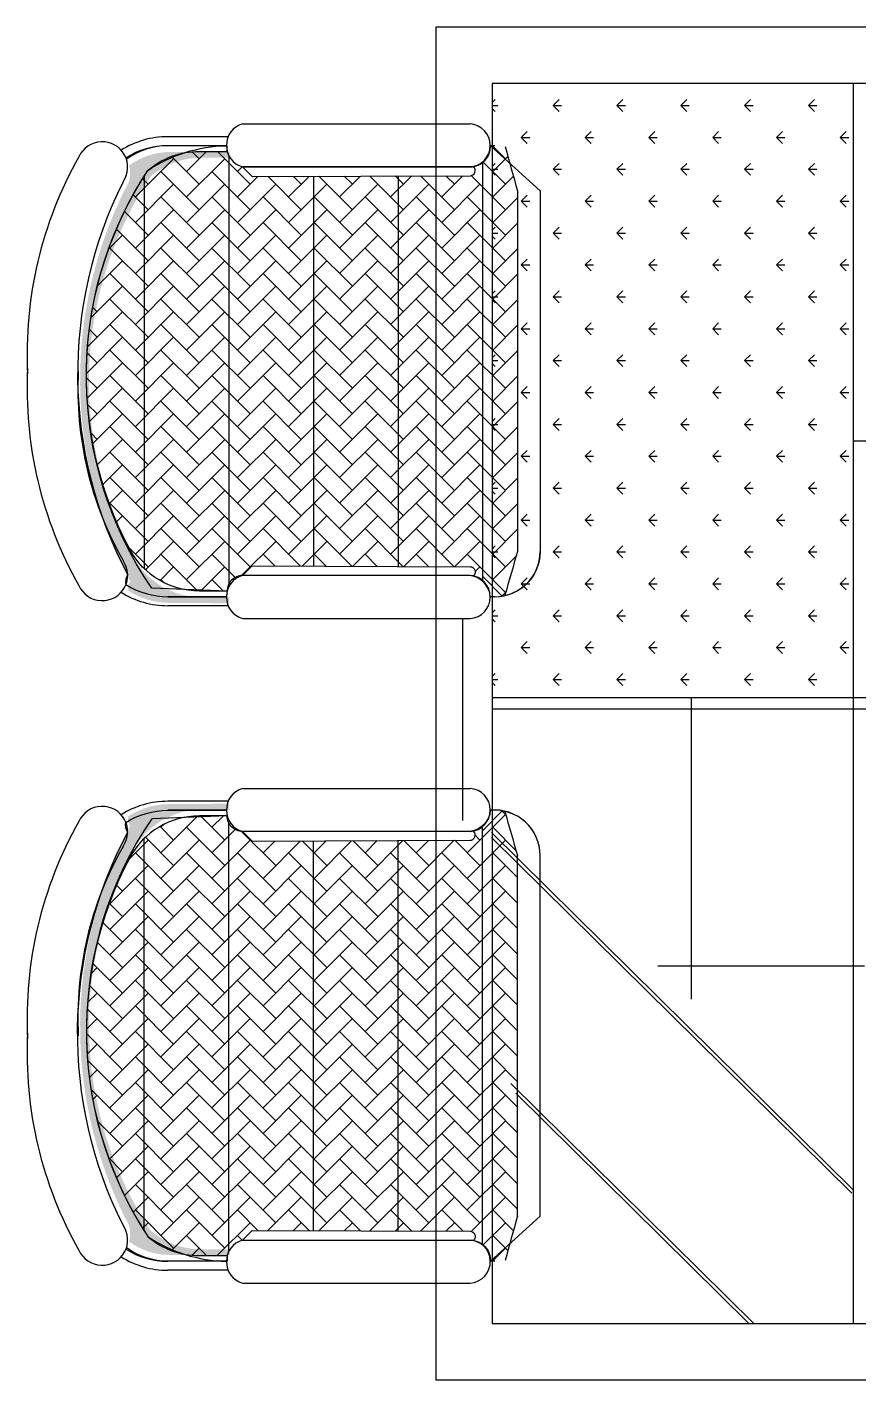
# Model space of a CAD drawing. Header units: inches. Extents: x 13 to 55.5, y 11.7 to 36.5.
# Drawn here: x 51.917 to 52.655, y 24.852 to 26.052 of the extents above; entities that cross this region are included whole.
import ezdxf

# ---------------------------------------------------------------- set-up
doc = ezdxf.new("R2010")
doc.units = ezdxf.units.IN
doc.header["$MEASUREMENT"] = 0
doc.layers.add('02', color=2, linetype='Continuous')
doc.layers.add('8', color=8, linetype='Continuous')

msp = doc.modelspace()

# ---------------------------------------------------------------- hatches: boundary and pattern name
at = {"layer": '8'}
h = msp.add_hatch(dxfattribs=at)
h.set_pattern_fill('AR-HBONE', color=256, scale=0.004, angle=359.9999999999999, style=0)
h.set_pattern_definition([(134.9999999999999, (105.5611443734363, 25.41471895144952), (1.76204181990111e-17, 0.02262741699796952), [0.048, -0.016]), (44.99999999999989, (105.5498306649372, 25.42603265994859), (1.76204181990111e-17, 0.02262741699796952), [0.048, -0.016])])
h.paths.add_polyline_path([(52.31014136940784, 25.90794505365358, 0.2468422709474526), (52.34117843053382, 25.94567490590436, -0.0007984914309598598), (52.34130286000281, 25.94564593064007, 0.002473879123447363), (52.35216877300836, 25.90660311223639), (52.35216877300836, 25.58678799828505, 0.002346015980585561), (52.34083638334259, 25.54765317044968, 0.4719914080799239), (52.31121152505357, 25.58546051981267), (52.10834552062288, 25.58546051981267, 0.23417052266878), (52.08162290410682, 25.5722191183466), (52.03892291459333, 25.5738498197332, -0.2909257063507577), (52.03889213019129, 25.91027561790708, -0.101594013467479), (52.08033414900846, 25.92550323915367, 0.2033254252404385), (52.10600213525895, 25.90794505365358)])
h.paths.add_polyline_path([(52.03892291459333, 25.5738498197332), (52.08162290410682, 25.5722191183466, -0.23417052266878), (52.10834552062288, 25.58546051981267), (52.31121152505357, 25.58546051981267, -0.4719914080796609), (52.34083638334259, 25.54765317044968, -0.05466006221869264), (52.33216877310615, 25.54670278672876), (52.32802084792483, 25.54670278672876, 0.349465672316923), (52.31295448582232, 25.56507278581723, 0.7026147528373601), (52.31004019913807, 25.57326561425163), (52.11703349213194, 25.5740539883862), (52.10836613975543, 25.56546648602108, 0.0002707687429301205), (52.10834552062288, 25.56546051982315, 0.4179360945045427), (52.09476131241381, 25.55170278673342), (52.05574079201169, 25.55319297016996, -0.2198190708416146), (52.00862910476125, 25.58823048148935, -0.1331174979334463), (51.97028842562422, 25.75665707013269, -0.1347473840811353), (52.0244215180267, 25.92473845735532, -0.06938331227992234), (52.05666131869502, 25.94039920329107, -0.04836040347699975), (52.07010759523682, 25.94170278673284), (52.09476131241381, 25.94170278673284, 0.2604304457768875), (52.10834552062288, 25.92794505365766), (52.11703349213194, 25.91933712213524), (52.31004019913807, 25.92012549626981, 0.6869772238725623), (52.31310249230437, 25.9281914466572, 0.3797560916365795), (52.32803801976688, 25.94670278673749), (52.33216877310615, 25.94670278673749, -0.05685886338214961), (52.34117843053382, 25.94567490590436, -0.2468422709473726), (52.31014136940784, 25.90794505365358), (52.10600213525895, 25.90794505365358, -0.2033254252404394), (52.08033414900846, 25.92550323915367, 0.1015940134674754), (52.03889213019129, 25.91027561790708, 0.2909257063507623)])
h = msp.add_hatch(color=256, dxfattribs=at)
edge = h.paths.add_edge_path()
edge.add_line((52.09699159167785, 25.93614522629816), (52.09699159167785, 25.94114522630281))
edge.add_line((52.09699159167785, 25.94114522630281), (52.04439905233293, 25.94114522630281))
edge.add_arc((52.04439905233293, 25.87904486191275), 0.06210036439365649, 90, 126.274538898934)
edge.add_arc((51.9861823963568, 25.922075167169), 0.02259745576856841, 325.09974294638357, 378.13726944946364, ccw=False)
edge.add_arc((52.34465302276503, 25.73874954975492), 0.3802530198046514, 153.3772907566349, 207.9578567901458)
edge.add_arc((52.01717197015959, 25.55446324897804), 0.010326542762251, 144.372674050034, 194.597088975065)
edge.add_arc((52.04439905233293, 25.61114522630107), 0.07000000000013158, 237.8783501258629, 270)
edge.add_line((52.04439905233293, 25.54114522630863), (52.09627617610231, 25.5408683782751))
edge.add_arc((52.116094687661, 25.54086837826054), 0.01981851154849574, 164.5582508652177, 180, ccw=False)
edge.add_line((52.09699159167785, 25.54614522629874), (52.07233787450086, 25.54614522629874))
edge.add_arc((52.07233787450086, 25.61614522630572), 0.07000000000001455, 208.5663275605931, 270, ccw=False)
edge.add_arc((52.30239580146581, 25.73761559468568), 0.3301525628735084, 146.636853463925, 207.9892755814801, ccw=False)
edge.add_arc((52.07233787450086, 25.86614522630572), 0.0700000000000595, 90, 130.7423232367078, ccw=False)
edge.add_line((52.07233787450086, 25.93614522629816), (52.09699159167785, 25.93614522629816))
h = msp.add_hatch(color=256, dxfattribs=at)
edge = h.paths.add_edge_path()
edge.add_line((52.09699159167785, 24.96776162482439), (52.09699159167785, 24.96276162481974))
edge.add_line((52.09699159167785, 24.96276162483429), (52.04439905233293, 24.96276162483429))
edge.add_ellipse((52.04439905233293, 25.02486198922435), major_axis=(0.04391158877690961, 0.04391158877690962), ratio=0.9999999999996504, start_angle=188.7254611010337, end_angle=225.0000000000216, ccw=False)
edge.add_ellipse((51.9861823963568, 24.98183168395355), major_axis=(0.01597881421150872, 0.01597881421150872), ratio=0.9999999999997197, start_angle=296.8627305504416, end_angle=349.9002570538005)
edge.add_ellipse((52.34465302276503, 25.16515730138218), major_axis=(0.2688794888705367, 0.2688794888705368), ratio=0.999999999999976, start_angle=107.04214320985511, end_angle=161.6227092433573, ccw=False)
edge.add_ellipse((52.01717197015959, 25.34944360214451), major_axis=(-0.007301968413414115, 0.007301968413414115), ratio=0.9999999999988148, start_angle=30.402911024956325, end_angle=80.62732594962262, ccw=False)
edge.add_ellipse((52.04439905233293, 25.29276162482148), major_axis=(0.04949747468317228, 0.04949747468317228), ratio=0.9999999999996415, start_angle=405.0000000000082, end_angle=437.1216498741095, ccw=False)
edge.add_line((52.04439905233293, 25.36276162482847), (52.09627617610231, 25.36303847286201))
edge.add_ellipse((52.116094687661, 25.36303847286201), major_axis=(0.01401380390892547, 0.01401380390892547), ratio=0.9999999999976941, start_angle=134.9999999999122, end_angle=150.4417491347279)
edge.add_line((52.09699159167785, 25.35776162482381), (52.07233787450086, 25.35776162482381))
edge.add_ellipse((52.07233787450086, 25.28776162483138), major_axis=(0.04949747468306953, 0.04949747468306953), ratio=0.9999999999999349, start_angle=44.99999999998337, end_angle=106.4336724393993)
edge.add_ellipse((52.30239580146581, 25.16629125645142), major_axis=(0.2334531160339799, 0.2334531160339799), ratio=0.9999999999999758, start_angle=107.0107244185203, end_angle=168.3631465360818)
edge.add_ellipse((52.07233787450086, 25.03776162483138), major_axis=(-0.04949747468311956, 0.04949747468311959), ratio=0.9999999999996813, start_angle=94.25767676329716, end_angle=134.9999999998963)
edge.add_line((52.07233787450086, 24.96776162482439), (52.09699159167785, 24.96776162482439))
h = msp.add_hatch(dxfattribs=at)
h.set_pattern_fill('AR-HBONE', color=256, scale=0.004, angle=359.9999999999999, style=0)
h.set_pattern_definition([(225.0000000000001, (105.5611443734363, 25.48918789968758), (1.484945033638091e-17, -0.02262741699796952), [0.048, -0.016]), (315.0000000000001, (105.5498306649372, 25.47787419118851), (1.484945033638091e-17, -0.02262741699796952), [0.048, -0.016])])
edge = h.paths.add_edge_path()
edge.add_ellipse((52.28977571922432, 24.94757808336164), major_axis=(0.03711969488061697, 0.03711969488061697), ratio=0.9999999999994346, start_angle=326.70948226078195, end_angle=382.1728239830352, ccw=False)
edge.add_ellipse((52.33216877310615, 24.99720406439321), major_axis=(0.0282842717838007, 0.0282842717838007), ratio=0.9999999882833818, start_angle=238.0170762114237, end_angle=238.2000769274782)
edge.add_ellipse((56.29221753839947, 23.87972477777095), major_axis=(-2.89594259330774, 2.89594259330774), ratio=0.9999999999854282, start_angle=29.164225690093076, end_angle=29.731195864661288, ccw=False)
edge.add_line((52.35216877300836, 24.99730373890072), (52.35216877300836, 25.31711885285205))
edge.add_ellipse((56.51682929013468, 26.54430030484383), major_axis=(-3.070046542086632, 3.070046542086632), ratio=0.9999999999564282, start_angle=60.880756191090484, end_angle=61.41842246210979, ccw=False)
edge.add_ellipse((52.310459696628, 25.34954575456669), major_axis=(0.02199703812546244, 0.02199703812546244), ratio=0.9999999999995653, start_angle=226.3848555582113, end_angle=327.4524871936104, ccw=False)
edge.add_line((52.31121152505357, 25.31844633130988), (52.10834552062288, 25.31844633130988))
edge.add_ellipse((52.10834552062288, 25.35203163388525), major_axis=(-0.02374839519205975, 0.02374839519205974), ratio=0.9999999999993866, start_angle=82.28198171772868, end_angle=134.9999999999825, ccw=False)
edge.add_line((52.08162290410682, 25.3316877327905), (52.03892291459333, 25.3300570314039))
edge.add_ellipse((52.30353820236478, 25.16181991745708), major_axis=(-0.2217261565872406, 0.2217261565872406), ratio=0.9999999999999535, start_angle=12.55261437525267, end_angle=77.43690000322648)
edge.add_ellipse((52.09669812914062, 25.08694433777584), major_axis=(0.07761723070756596, 0.07761723070756593), ratio=0.9999999999995667, start_angle=193.2224371125477, end_angle=216.4264562235075)
edge.add_ellipse((52.11386440839696, 24.95692721636607), major_axis=(0.02815593953293743, 0.02815593953293744), ratio=0.999999999999625, start_angle=56.38804000308488, end_angle=102.36011764702772, ccw=False)
edge.add_line((52.10600213525895, 24.99596179748352), (52.31014136940784, 24.99596179748352))
edge = h.paths.add_edge_path()
edge.add_line((52.03892291459333, 25.33005703138935), (52.08162290410682, 25.33168773277595))
edge.add_ellipse((52.10834552062288, 25.35203163388525), major_axis=(-0.02374839519205974, 0.02374839519205975), ratio=0.999999999999387, start_angle=82.28198171773633, end_angle=134.9999999999867)
edge.add_line((52.10834552062288, 25.31844633130988), (52.31121152505357, 25.31844633130988))
edge.add_ellipse((52.310459696628, 25.34954575456669), major_axis=(0.02199703812546684, 0.02199703812546684), ratio=0.9999999999996757, start_angle=226.3848555581892, end_angle=327.4524871935982)
edge.add_ellipse((52.33216877310615, 25.31720406440019), major_axis=(0.02828427124717546, 0.02828427124717545), ratio=0.999999999993681, start_angle=32.48529008645244, end_angle=45.00000000018822)
edge.add_line((52.33216877310615, 25.35720406439379), (52.32802084792483, 25.35720406439379))
edge.add_ellipse((52.3089510974808, 25.35748091244188), major_axis=(0.01348577075255723, 0.01348577075255723), ratio=0.9999999999996462, start_angle=237.1171861903523, end_angle=314.16825812215177, ccw=False)
edge.add_ellipse((52.31002132192798, 25.33526268921725), major_axis=(-0.003267887545127491, 0.00326788754512749), ratio=0.999999999995192, start_angle=135.2340346604705, end_angle=275.6038076476462, ccw=False)
edge.add_line((52.31004019913807, 25.33064123688547), (52.11703349213194, 25.3298528627509))
edge.add_line((52.11703349213194, 25.3298528627509), (52.10836613975543, 25.33844036511602))
edge.add_ellipse((52.11386440839696, 25.35748091244188), major_axis=(-0.01401382303727953, 0.01401382303727952), ratio=0.9999990503516359, start_angle=118.8309854324012, end_angle=118.89304102413669, ccw=False)
edge.add_ellipse((52.10834552062288, 25.35203163388525), major_axis=(0.009606259568336682, 0.009606259568336682), ratio=0.9999999999999252, start_angle=134.2727577398833, end_angle=224.9999999999809, ccw=False)
edge.add_line((52.09476131241381, 25.35220406440368), (52.05574079201169, 25.35071388096714))
edge.add_ellipse((52.07010759523682, 25.2822040643967), major_axis=(0.04949747468302592, 0.04949747468302588), ratio=0.9999999999997595, start_angle=56.84355144189297, end_angle=106.4336724394331)
edge.add_ellipse((52.30016552220177, 25.16073369601674), major_axis=(-0.2334531160339711, 0.2334531160339711), ratio=0.9999999999999954, start_angle=17.01072441849221, end_angle=47.34069472134075)
edge.add_ellipse((52.30353820236478, 25.16181991745708), major_axis=(0.2358682922109249, 0.2358682922109249), ratio=0.9999999999998835, start_angle=137.5034555644627, end_angle=168.2003856930029)
edge.add_ellipse((52.09669812914062, 25.08694433777584), major_axis=(0.09175936633127992, 0.0917593663312799), ratio=0.9999999999986574, start_angle=191.1534382299153, end_angle=207.0294787155689)
edge.add_ellipse((52.07010759523682, 25.0322040643967), major_axis=(0.0494974746830768, 0.0494974746830768), ratio=0.9999999999993568, start_angle=213.9252401822384, end_angle=224.9999999999218)
edge.add_line((52.07010759523682, 24.96220406438971), (52.09476131241381, 24.96220406438971))
edge.add_ellipse((52.11386440839696, 24.95692721635152), major_axis=(0.01401380390919152, 0.01401380390919152), ratio=0.9999999999991236, start_angle=61.16899139425112, end_angle=119.55825086552119, ccw=False)
edge.add_line((52.10834552062288, 24.97596179747945), (52.11703349213194, 24.98456972900187))
edge.add_line((52.11703349213194, 24.98456972900187), (52.31004019913807, 24.98378135486729))
edge.add_ellipse((52.31002132192798, 24.97915990253552), major_axis=(-0.003267887545159001, 0.003267887545159001), ratio=0.9999999999943656, start_angle=176.8132506312124, end_angle=314.7659653392006, ccw=False)
edge.add_ellipse((52.31014136940784, 24.95804538291287), major_axis=(0.01266881823524654, 0.01266881823524654), ratio=0.9999999999986797, start_angle=312.30851656168545, end_angle=395.486830379982, ccw=False)
edge.add_line((52.32803801976688, 24.95720406439961), (52.33216877310615, 24.95720406439961))
edge.add_ellipse((52.33216877310615, 24.99720406439321), major_axis=(0.0282842712477469, 0.0282842712477469), ratio=0.9999999999962024, start_angle=224.9999999999577, end_angle=238.017075905299)
edge.add_ellipse((52.28977571922432, 24.94757808336164), major_axis=(0.03711969488059747, 0.03711969488059747), ratio=0.9999999999998265, start_angle=326.709482260672, end_angle=382.1728239830016)
edge.add_line((52.31014136940784, 24.99596179748352), (52.10600213525895, 24.99596179748352))
edge.add_ellipse((52.11386440839696, 24.95692721636607), major_axis=(0.02815593953293744, 0.02815593953293742), ratio=0.9999999999996255, start_angle=56.38804000308207, end_angle=102.3601176470166)
edge.add_ellipse((52.09669812914062, 25.08694433777584), major_axis=(0.07761723070756596, 0.07761723070756596), ratio=0.9999999999995661, start_angle=193.2224371125451, end_angle=216.4264562234958, ccw=False)
edge.add_ellipse((52.30353820236478, 25.16181991745708), major_axis=(-0.2217261565872262, 0.2217261565872261), ratio=0.9999999999999727, start_angle=12.55261437525462, end_angle=77.43690000323483, ccw=False)

# ---------------------------------------------------------------- linework, layer by layer
at = {"layer": '02'}
for p, q in [((53.02978689252477, 26.05195342555982), (52.27978689252477, 26.05195342555982)), ((52.27978689252477, 26.05195342555982), (52.27978689252477, 24.85195342556273)), ((52.97978689259462, 26.00195342557146), (52.32978689257133, 26.00195342557146)), ((52.32978689257133, 26.00195342557146), (52.32978689257133, 24.90195342556564)), ((52.64978689252011, 26.00195342557146), (52.64978689252011, 24.90195342556564)), ((52.32978689257133, 25.98497064950226), (52.33245142578225, 25.98763518269863)), ((52.32978689257133, 25.98233188167962), (52.3346481477477, 25.98233188167962)), ((52.38371666736047, 25.98233188183969), (52.38901996827762, 25.98763518269863)), ((52.38371666736047, 25.98233188183969), (52.38901996827762, 25.97702858098075)), ((52.38371669029429, 25.98233188167962), (52.39121669024307, 25.98233188167962)), ((52.44028520985584, 25.98233188183969), (52.44558851077299, 25.98763518269863)), ((52.44028520985584, 25.98233188183969), (52.44558851077299, 25.97702858098075)), ((52.44028523278966, 25.98233188167962), (52.44778523273844, 25.98233188167962)), ((52.49685375235121, 25.98233188183969), (52.50215705326836, 25.98763518269863)), ((52.49685375235121, 25.98233188183969), (52.50215705326836, 25.97702858098075)), ((52.49685377528503, 25.98233188167962), (52.50435377535022, 25.98233188167962)), ((52.55342229484658, 25.98233188183969), (52.55872559576373, 25.98763518269863)), ((52.55342229484658, 25.98233188183969), (52.55872559576373, 25.97702858098075)), ((52.5534223177804, 25.98233188167962), (52.56092231784559, 25.98233188167962)), ((52.60999083734195, 25.98233188183969), (52.6152941382591, 25.98763518269863)), ((52.60999083734195, 25.98233188183969), (52.6152941382591, 25.97702858098075)), ((52.60999086027577, 25.98233188167962), (52.61749086034096, 25.98233188167962)), ((52.32978689257133, 25.97969311417711), (52.33245142578225, 25.97702858098075)), ((52.10834552062288, 25.96601421589896), (52.31014136940784, 25.96601421589896)), ((52.35543239611279, 25.954047610592), (52.36073569702994, 25.95935091145094)), ((52.41200093860816, 25.954047610592), (52.41730423952531, 25.95935091145094)), ((52.46856948110353, 25.954047610592), (52.47387278202068, 25.95935091145094)), ((52.5251380235989, 25.954047610592), (52.53044132451605, 25.95935091145094)), ((52.58170656609427, 25.954047610592), (52.58700986701142, 25.95935091145094)), ((52.63827510858964, 25.954047610592), (52.64357840950679, 25.95935091145094)), ((52.09561265987422, 25.95470278673912), (52.04216877306889, 25.95470278673912)), ((52.33216877310615, 25.94670278673749), (52.32802084792483, 25.94670278673749)), ((52.35543239611279, 25.954047610592), (52.36073569702994, 25.94874430973306)), ((52.35543241904661, 25.95404761043193), (52.36293241899538, 25.95404761043193)), ((52.41200093860816, 25.954047610592), (52.41730423952531, 25.94874430973306)), ((52.41200096154198, 25.95404761043193), (52.41950096149075, 25.95404761043193)), ((52.46856948110353, 25.954047610592), (52.47387278202068, 25.94874430973306)), ((52.46856950403735, 25.95404761043193), (52.47606950410254, 25.95404761043193)), ((52.5251380235989, 25.954047610592), (52.53044132451605, 25.94874430973306)), ((52.52513804653272, 25.95404761043193), (52.53263804659791, 25.95404761043193)), ((52.58170656609427, 25.954047610592), (52.58700986701142, 25.94874430973306)), ((52.5817065891445, 25.95404761043193), (52.58920658909328, 25.95404761043193)), ((52.63827510858964, 25.954047610592), (52.64357840950679, 25.94874430973306)), ((52.63827513163987, 25.95404761043193), (52.64577513158865, 25.95404761043193)), ((52.09622051025353, 25.93795376870714), (52.09622051025353, 25.55800257947869)), ((52.32122051023025, 25.93178132086343), (52.32122051023025, 25.56038783531568)), ((52.32978689257133, 25.92840210700689), (52.33245142578225, 25.93106664020326)), ((52.32978689257133, 25.9257633391988), (52.3346481477477, 25.9257633391988)), ((52.32978689257133, 25.92312457168174), (52.33245142578225, 25.92046003848538)), ((52.38371666736047, 25.92576333934432), (52.38901996827762, 25.93106664020326)), ((52.38371666736047, 25.92576333934432), (52.38901996827762, 25.92046003848538)), ((52.38371669029429, 25.9257633391988), (52.39121669024307, 25.9257633391988)), ((52.44028520985584, 25.92576333934432), (52.44558851077299, 25.93106664020326)), ((52.44028520985584, 25.92576333934432), (52.44558851077299, 25.92046003848538)), ((52.44028523278966, 25.9257633391988), (52.44778523285486, 25.9257633391988)), ((52.49685375235121, 25.92576333934432), (52.50215705326836, 25.93106664020326)), ((52.49685375235121, 25.92576333934432), (52.50215705326836, 25.92046003848538)), ((52.49685377528503, 25.9257633391988), (52.50435377535022, 25.9257633391988)), ((52.55342229484658, 25.92576333934432), (52.55872559576373, 25.93106664020326)), ((52.55342229484658, 25.92576333934432), (52.55872559576373, 25.92046003848538)), ((52.55342231789682, 25.9257633391988), (52.56092231784559, 25.9257633391988)), ((52.60999083734195, 25.92576333934432), (52.6152941382591, 25.93106664020326)), ((52.60999083734195, 25.92576333934432), (52.6152941382591, 25.92046003848538)), ((52.60999086039219, 25.9257633391988), (52.61749086034096, 25.9257633391988)), ((52.02122051018368, 25.91975072641964), (52.02122051018368, 25.57160235836801)), ((52.17122051020696, 25.919558459749), (52.17122051020696, 25.57383265077243)), ((52.2462205101604, 25.91986481211081), (52.2462205101604, 25.57352629841063)), ((52.35216877300836, 25.90660311223639), (52.35216877300836, 25.58678799828505)), ((52.35543239611279, 25.89747906809663), (52.36073569702994, 25.90278236895557)), ((52.35543239611279, 25.89747906809663), (52.36073569702994, 25.89217576723769)), ((52.35543241904661, 25.89747906796567), (52.36293241899538, 25.89747906796567)), ((52.41200093860816, 25.89747906809663), (52.41730423952531, 25.90278236895557)), ((52.41200093860816, 25.89747906809663), (52.41730423952531, 25.89217576723769)), ((52.41200096154198, 25.89747906796567), (52.41950096160717, 25.89747906796567)), ((52.46856948110353, 25.89747906809663), (52.47387278202068, 25.90278236895557)), ((52.46856948110353, 25.89747906809663), (52.47387278202068, 25.89217576723769)), ((52.46856950403735, 25.89747906796567), (52.47606950410254, 25.89747906796567)), ((52.5251380235989, 25.89747906809663), (52.53044132451605, 25.90278236895557)), ((52.5251380235989, 25.89747906809663), (52.53044132451605, 25.89217576723769)), ((52.52513804664913, 25.89747906796567), (52.53263804659791, 25.89747906796567)), ((52.58170656609427, 25.89747906809663), (52.58700986701142, 25.90278236895557)), ((52.58170656609427, 25.89747906809663), (52.58700986701142, 25.89217576723769)), ((52.5817065891445, 25.89747906796567), (52.58920658909328, 25.89747906796567)), ((52.63827510858964, 25.89747906809663), (52.64357840950679, 25.90278236895557)), ((52.63827510858964, 25.89747906809663), (52.64357840950679, 25.89217576723769)), ((52.63827513163987, 25.89747906796567), (52.64577513170507, 25.89747906796567)), ((52.32978689257133, 25.87183356451152), (52.33245142578225, 25.87449809770789)), ((52.38371666736047, 25.86919479684895), (52.38901996827762, 25.87449809770789)), ((52.44028520985584, 25.86919479684895), (52.44558851077299, 25.87449809770789)), ((52.49685375235121, 25.86919479684895), (52.50215705326836, 25.87449809770789)), ((52.55342229484658, 25.86919479684895), (52.55872559576373, 25.87449809770789)), ((52.60999083734195, 25.86919479684895), (52.6152941382591, 25.87449809770789)), ((52.32978689257133, 25.86919479671798), (52.33464814786412, 25.86919479671798)), ((52.32978689257133, 25.86655602918637), (52.33245142578225, 25.86389149599001)), ((52.38371666736047, 25.86919479684895), (52.38901996827762, 25.86389149599001)), ((52.38371669029429, 25.86919479671798), (52.39121669035949, 25.86919479671798)), ((52.44028520985584, 25.86919479684895), (52.44558851077299, 25.86389149599001)), ((52.44028523290608, 25.86919479671798), (52.44778523285486, 25.86919479671798)), ((52.49685375235121, 25.86919479684895), (52.50215705326836, 25.86389149599001)), ((52.49685377540145, 25.86919479671798), (52.50435377535022, 25.86919479671798)), ((52.55342229484658, 25.86919479684895), (52.55872559576373, 25.86389149599001)), ((52.55342231789682, 25.86919479671798), (52.56092231784559, 25.86919479671798)), ((52.60999083734195, 25.86919479684895), (52.6152941382591, 25.86389149599001)), ((52.60999086039219, 25.86919479671798), (52.61749086045738, 25.86919479671798)), ((52.35543239611279, 25.84091052560126), (52.36073569702994, 25.8462138264602)), ((52.35543239611279, 25.84091052560126), (52.36073569702994, 25.83560722474232)), ((52.35543241904661, 25.84091052548485), (52.3629324191118, 25.84091052548485)), ((52.41200093860816, 25.84091052560126), (52.41730423952531, 25.8462138264602)), ((52.41200093860816, 25.84091052560126), (52.41730423952531, 25.83560722474232)), ((52.41200096165839, 25.84091052548485), (52.41950096160717, 25.84091052548485)), ((52.46856948110353, 25.84091052560126), (52.47387278202068, 25.8462138264602)), ((52.46856948110353, 25.84091052560126), (52.47387278202068, 25.83560722474232)), ((52.46856950415376, 25.84091052548485), (52.47606950410254, 25.84091052548485)), ((52.5251380235989, 25.84091052560126), (52.53044132451605, 25.8462138264602)), ((52.5251380235989, 25.84091052560126), (52.53044132451605, 25.83560722474232)), ((52.52513804664913, 25.84091052548485), (52.53263804659791, 25.84091052548485)), ((52.58170656609427, 25.84091052560126), (52.58700986701142, 25.8462138264602)), ((52.58170656609427, 25.84091052560126), (52.58700986701142, 25.83560722474232)), ((52.5817065891445, 25.84091052548485), (52.5892065892097, 25.84091052548485)), ((52.63827510858964, 25.84091052560126), (52.64357840950679, 25.8462138264602)), ((52.63827510858964, 25.84091052560126), (52.64357840950679, 25.83560722474232)), ((52.63827513163987, 25.84091052548485), (52.64577513170507, 25.84091052548485)), ((52.32978689257133, 25.81526502201615), (52.33245142578225, 25.81792955521252)), ((52.32978689257133, 25.81262625423716), (52.33464814786412, 25.81262625423716)), ((52.38371666736047, 25.81262625435358), (52.38901996827762, 25.81792955521252)), ((52.38371666736047, 25.81262625435358), (52.38901996827762, 25.80732295349464)), ((52.38371669041071, 25.81262625423716), (52.39121669035949, 25.81262625423716)), ((52.44028520985584, 25.81262625435358), (52.44558851077299, 25.81792955521252)), ((52.44028520985584, 25.81262625435358), (52.44558851077299, 25.80732295349464)), ((52.44028523290608, 25.81262625423716), (52.44778523285486, 25.81262625423716)), ((52.49685375235121, 25.81262625435358), (52.50215705326836, 25.81792955521252)), ((52.49685375235121, 25.81262625435358), (52.50215705326836, 25.80732295349464)), ((52.49685377540145, 25.81262625423716), (52.50435377546664, 25.81262625423716)), ((52.55342229484658, 25.81262625435358), (52.55872559576373, 25.81792955521252)), ((52.55342229484658, 25.81262625435358), (52.55872559576373, 25.80732295349464)), ((52.55342231789682, 25.81262625423716), (52.56092231796201, 25.81262625423716)), ((52.60999083734195, 25.81262625435358), (52.6152941382591, 25.81792955521252)), ((52.60999083734195, 25.81262625435358), (52.6152941382591, 25.80732295349464)), ((52.6099908605086, 25.81262625423716), (52.61749086045738, 25.81262625423716)), ((52.32978689257133, 25.809987486691), (52.33245142578225, 25.80732295349464)), ((52.35543239611279, 25.78434198310589), (52.36073569702994, 25.78964528396483)), ((52.41200093860816, 25.78434198310589), (52.41730423952531, 25.78964528396483)), ((52.46856948110353, 25.78434198310589), (52.47387278202068, 25.78964528396483)), ((52.5251380235989, 25.78434198310589), (52.53044132451605, 25.78964528396483)), ((52.58170656609427, 25.78434198310589), (52.58700986701142, 25.78964528396483)), ((52.63827510858964, 25.78434198310589), (52.64357840950679, 25.78964528396483)), ((52.35543239611279, 25.78434198310589), (52.36073569702994, 25.77903868224695)), ((52.35543241916302, 25.78434198300403), (52.3629324191118, 25.78434198300403)), ((52.41200093860816, 25.78434198310589), (52.41730423952531, 25.77903868224695)), ((52.41200096165839, 25.78434198300403), (52.41950096160717, 25.78434198300403)), ((52.46856948110353, 25.78434198310589), (52.47387278202068, 25.77903868224695)), ((52.46856950415376, 25.78434198300403), (52.47606950421896, 25.78434198300403)), ((52.5251380235989, 25.78434198310589), (52.53044132451605, 25.77903868224695)), ((52.52513804664913, 25.78434198300403), (52.53263804671433, 25.78434198300403)), ((52.58170656609427, 25.78434198310589), (52.58700986701142, 25.77903868224695)), ((52.58170658926092, 25.78434198300403), (52.5892065892097, 25.78434198300403)), ((52.63827510858964, 25.78434198310589), (52.64357840950679, 25.77903868224695)), ((52.63827513175629, 25.78434198300403), (52.64577513170507, 25.78434198300403)), ((52.32978689257133, 25.75869647952078), (52.33245142578225, 25.76136101271715)), ((52.32978689257133, 25.75605771175634), (52.33464814786412, 25.75605771175634)), ((52.32978689257133, 25.75341894419563), (52.33245142578225, 25.75075441099927)), ((52.38371666736047, 25.75605771185821), (52.38901996827762, 25.76136101271715)), ((52.38371666736047, 25.75605771185821), (52.38901996827762, 25.75075441099927)), ((52.38371669041071, 25.75605771175634), (52.39121669035949, 25.75605771175634)), ((52.44028520985584, 25.75605771185821), (52.44558851077299, 25.76136101271715)), ((52.44028520985584, 25.75605771185821), (52.44558851077299, 25.75075441099927)), ((52.44028523290608, 25.75605771175634), (52.44778523297127, 25.75605771175634)), ((52.49685375235121, 25.75605771185821), (52.50215705326836, 25.76136101271715)), ((52.49685375235121, 25.75605771185821), (52.50215705326836, 25.75075441099927)), ((52.49685377540145, 25.75605771175634), (52.50435377546664, 25.75605771175634)), ((52.55342229484658, 25.75605771185821), (52.55872559576373, 25.76136101271715)), ((52.55342229484658, 25.75605771185821), (52.55872559576373, 25.75075441099927)), ((52.55342231801323, 25.75605771175634), (52.56092231796201, 25.75605771175634)), ((52.60999083734195, 25.75605771185821), (52.6152941382591, 25.76136101271715)), ((52.60999083734195, 25.75605771185821), (52.6152941382591, 25.75075441099927)), ((52.6099908605086, 25.75605771175634), (52.61749086045738, 25.75605771175634)), ((52.35543239611279, 25.72777344061052), (52.36073569702994, 25.73307674146946)), ((52.41200093860816, 25.72777344061052), (52.41730423952531, 25.73307674146946)), ((52.46856948110353, 25.72777344061052), (52.47387278202068, 25.73307674146946)), ((52.5251380235989, 25.72777344061052), (52.53044132451605, 25.73307674146946)), ((52.58170656609427, 25.72777344061052), (52.58700986701142, 25.73307674146946)), ((52.63827510858964, 25.72777344061052), (52.64357840950679, 25.73307674146946)), ((52.35543239611279, 25.72777344061052), (52.36073569702994, 25.72247013975158)), ((52.35543241916302, 25.72777344052321), (52.36293241922822, 25.72777344052321)), ((52.41200093860816, 25.72777344061052), (52.41730423952531, 25.72247013975158)), ((52.41200096165839, 25.72777344052321), (52.41950096172359, 25.72777344052321)), ((52.46856948110353, 25.72777344061052), (52.47387278202068, 25.72247013975158)), ((52.46856950427018, 25.72777344052321), (52.47606950421896, 25.72777344052321)), ((52.5251380235989, 25.72777344061052), (52.53044132451605, 25.72247013975158)), ((52.52513804676555, 25.72777344052321), (52.53263804671433, 25.72777344052321)), ((52.58170656609427, 25.72777344061052), (52.58700986701142, 25.72247013975158)), ((52.58170658926092, 25.72777344052321), (52.5892065892097, 25.72777344052321)), ((52.63827510858964, 25.72777344061052), (52.64357840950679, 25.72247013975158)), ((52.63827513175629, 25.72777344052321), (52.64577513182148, 25.72777344052321)), ((52.32978689257133, 25.70212793702541), (52.33245142578225, 25.70479247022178)), ((52.38371666736047, 25.69948916936284), (52.38901996827762, 25.70479247022178)), ((52.44028520985584, 25.69948916936284), (52.44558851077299, 25.70479247022178)), ((52.49685375235121, 25.69948916936284), (52.50215705326836, 25.70479247022178)), ((52.55342229484658, 25.69948916936284), (52.55872559576373, 25.70479247022178)), ((52.60999083734195, 25.69948916936284), (52.6152941382591, 25.70479247022178)), ((52.32978689257133, 25.69948916927553), (52.33464814798053, 25.69948916927553)), ((52.32978689257133, 25.69685040170026), (52.33245142578225, 25.6941858685039)), ((52.38371666736047, 25.69948916936284), (52.38901996827762, 25.6941858685039)), ((52.38371669041071, 25.69948916927553), (52.3912166904759, 25.69948916927553)), ((52.44028520985584, 25.69948916936284), (52.44558851077299, 25.6941858685039)), ((52.44028523302249, 25.69948916927553), (52.44778523297127, 25.69948916927553)), ((52.49685375235121, 25.69948916936284), (52.50215705326836, 25.6941858685039)), ((52.49685377551786, 25.69948916927553), (52.50435377546664, 25.69948916927553)), ((52.55342229484658, 25.69948916936284), (52.55872559576373, 25.6941858685039)), ((52.55342231801323, 25.69948916927553), (52.56092231796201, 25.69948916927553)), ((52.60999083734195, 25.69948916936284), (52.6152941382591, 25.6941858685039)), ((52.6099908605086, 25.69948916927553), (52.6174908605738, 25.69948916927553)), ((52.64978689252011, 25.68483466381605), (52.83302954869423, 25.68483466381605)), ((52.35543239611279, 25.67120489811515), (52.36073569702994, 25.67650819897409)), ((52.35543239611279, 25.67120489811515), (52.36073569702994, 25.66590159725621)), ((52.35543241916302, 25.67120489804239), (52.36293241922822, 25.67120489804239)), ((52.41200093860816, 25.67120489811515), (52.41730423952531, 25.67650819897409)), ((52.41200093860816, 25.67120489811515), (52.41730423952531, 25.66590159725621)), ((52.41200096177481, 25.67120489804239), (52.41950096172359, 25.67120489804239)), ((52.46856948110353, 25.67120489811515), (52.47387278202068, 25.67650819897409)), ((52.46856948110353, 25.67120489811515), (52.47387278202068, 25.66590159725621)), ((52.46856950427018, 25.67120489804239), (52.47606950421896, 25.67120489804239)), ((52.5251380235989, 25.67120489811515), (52.53044132451605, 25.67650819897409)), ((52.5251380235989, 25.67120489811515), (52.53044132451605, 25.66590159725621)), ((52.52513804676555, 25.67120489804239), (52.53263804683074, 25.67120489804239)), ((52.58170656609427, 25.67120489811515), (52.58700986701142, 25.67650819897409)), ((52.58170656609427, 25.67120489811515), (52.58700986701142, 25.66590159725621)), ((52.58170658926092, 25.67120489804239), (52.58920658932611, 25.67120489804239)), ((52.63827510858964, 25.67120489811515), (52.64357840950679, 25.67650819897409)), ((52.63827510858964, 25.67120489811515), (52.64357840950679, 25.66590159725621)), ((52.63827513175629, 25.67120489804239), (52.64577513182148, 25.67120489804239)), ((52.32978689257133, 25.64555939453004), (52.33245142578225, 25.64822392772641)), ((52.38371666736047, 25.64292062686747), (52.38901996827762, 25.64822392772641)), ((52.44028520985584, 25.64292062686747), (52.44558851077299, 25.64822392772641)), ((52.49685375235121, 25.64292062686747), (52.50215705326836, 25.64822392772641)), ((52.55342229484658, 25.64292062686747), (52.55872559576373, 25.64822392772641)), ((52.60999083734195, 25.64292062686747), (52.6152941382591, 25.64822392772641)), ((52.32978689257133, 25.64292062679471), (52.33464814798053, 25.64292062679471)), ((52.32978689257133, 25.64028185920489), (52.33245142578225, 25.63761732600853)), ((52.38371666736047, 25.64292062686747), (52.38901996827762, 25.63761732600853)), ((52.38371669052712, 25.64292062679471), (52.3912166904759, 25.64292062679471)), ((52.44028520985584, 25.64292062686747), (52.44558851077299, 25.63761732600853)), ((52.44028523302249, 25.64292062679471), (52.44778523297127, 25.64292062679471)), ((52.49685375235121, 25.64292062686747), (52.50215705326836, 25.63761732600853)), ((52.49685377551786, 25.64292062679471), (52.50435377558306, 25.64292062679471)), ((52.55342229484658, 25.64292062686747), (52.55872559576373, 25.63761732600853)), ((52.55342231801323, 25.64292062679471), (52.56092231807843, 25.64292062679471)), ((52.60999083734195, 25.64292062686747), (52.6152941382591, 25.63761732600853)), ((52.60999086062502, 25.64292062679471), (52.6174908605738, 25.64292062679471)), ((52.35543239611279, 25.61463635561978), (52.36073569702994, 25.61993965647872)), ((52.35543239611279, 25.61463635561978), (52.36073569702994, 25.60933305476084)), ((52.35543241927944, 25.61463635556158), (52.36293241922822, 25.61463635556158)), ((52.41200093860816, 25.61463635561978), (52.41730423952531, 25.61993965647872)), ((52.41200093860816, 25.61463635561978), (52.41730423952531, 25.60933305476084)), ((52.41200096177481, 25.61463635556158), (52.41950096172359, 25.61463635556158)), ((52.46856948110353, 25.61463635561978), (52.47387278202068, 25.61993965647872)), ((52.46856948110353, 25.61463635561978), (52.47387278202068, 25.60933305476084)), ((52.46856950427018, 25.61463635556158), (52.47606950433537, 25.61463635556158)), ((52.5251380235989, 25.61463635561978), (52.53044132451605, 25.61993965647872)), ((52.5251380235989, 25.61463635561978), (52.53044132451605, 25.60933305476084)), ((52.52513804676555, 25.61463635556158), (52.53263804683074, 25.61463635556158)), ((52.58170656609427, 25.61463635561978), (52.58700986701142, 25.61993965647872)), ((52.58170656609427, 25.61463635561978), (52.58700986701142, 25.60933305476084)), ((52.58170658937733, 25.61463635556158), (52.58920658932611, 25.61463635556158)), ((52.63827510858964, 25.61463635561978), (52.64357840950679, 25.61993965647872)), ((52.63827510858964, 25.61463635561978), (52.64357840950679, 25.60933305476084)), ((52.6382751318727, 25.61463635556158), (52.64577513182148, 25.61463635556158)), ((52.32978689257133, 25.58899085203467), (52.33245142578225, 25.59165538523104)), ((52.32978689257133, 25.58635208431389), (52.33464814798053, 25.58635208431389)), ((52.38371666736047, 25.5863520843721), (52.38901996827762, 25.59165538523104)), ((52.38371666736047, 25.5863520843721), (52.38901996827762, 25.58104878351316)), ((52.38371669052712, 25.58635208431389), (52.3912166904759, 25.58635208431389)), ((52.44028520985584, 25.5863520843721), (52.44558851077299, 25.59165538523104)), ((52.44028520985584, 25.5863520843721), (52.44558851077299, 25.58104878351316)), ((52.44028523302249, 25.58635208431389), (52.44778523308769, 25.58635208431389)), ((52.49685375235121, 25.5863520843721), (52.50215705326836, 25.59165538523104)), ((52.49685375235121, 25.5863520843721), (52.50215705326836, 25.58104878351316)), ((52.49685377551786, 25.58635208431389), (52.50435377558306, 25.58635208431389)), ((52.55342229484658, 25.5863520843721), (52.55872559576373, 25.59165538523104)), ((52.55342229484658, 25.5863520843721), (52.55872559576373, 25.58104878351316)), ((52.55342231812965, 25.58635208431389), (52.56092231807843, 25.58635208431389)), ((52.60999083734195, 25.5863520843721), (52.6152941382591, 25.59165538523104)), ((52.60999083734195, 25.5863520843721), (52.6152941382591, 25.58104878351316)), ((52.60999086062502, 25.58635208431389), (52.6174908605738, 25.58635208431389)), ((52.32978689257133, 25.58371331670952), (52.33245142578225, 25.58104878351316)), ((52.32124256895467, 25.56469680460743), (52.33895974053148, 25.54697963301607)), ((52.35543239611279, 25.55806781312441), (52.36073569702994, 25.56337111398335)), ((52.41200093860816, 25.55806781312441), (52.41730423952531, 25.56337111398335)), ((52.46856948110353, 25.55806781312441), (52.47387278202068, 25.56337111398335)), ((52.5251380235989, 25.55806781312441), (52.53044132451605, 25.56337111398335)), ((52.58170656609427, 25.55806781312441), (52.58700986701142, 25.56337111398335)), ((52.63827510858964, 25.55806781312441), (52.64357840950679, 25.56337111398335)), ((52.35543239611279, 25.55806781312441), (52.36073569702994, 25.55276451226547)), ((52.35543241927944, 25.55806781308076), (52.36293241934463, 25.55806781308076)), ((52.41200093860816, 25.55806781312441), (52.41730423952531, 25.55276451226547)), ((52.41200096177481, 25.55806781308076), (52.41950096184, 25.55806781308076)), ((52.46856948110353, 25.55806781312441), (52.47387278202068, 25.55276451226547)), ((52.46856950438659, 25.55806781308076), (52.47606950433537, 25.55806781308076)), ((52.5251380235989, 25.55806781312441), (52.53044132451605, 25.55276451226547)), ((52.52513804688196, 25.55806781308076), (52.53263804683074, 25.55806781308076)), ((52.58170656609427, 25.55806781312441), (52.58700986701142, 25.55276451226547)), ((52.58170658937733, 25.55806781308076), (52.58920658932611, 25.55806781308076)), ((52.63827510858964, 25.55806781312441), (52.64357840950679, 25.55276451226547)), ((52.6382751318727, 25.55806781308076), (52.6457751319379, 25.55806781308076)), ((52.09404783061318, 25.54670278672876), (52.04216877306889, 25.54670278672876)), ((52.09561265987422, 25.53870278674168), (52.04216877306889, 25.53870278674168)), ((52.33216877310615, 25.54670278672876), (52.32802084792483, 25.54670278672876)), ((52.10834552062288, 25.5273913575673), (52.31014136940784, 25.5273913575673)), ((52.30323582299597, 25.52652172930704), (52.30323582299597, 25.34822961797346)), ((52.32978689257133, 25.5324223095393), (52.33245142578225, 25.53508684273567)), ((52.32978689257133, 25.52978354183307), (52.33464814809695, 25.52978354183307)), ((52.32978689257133, 25.52714477421415), (52.33245142578225, 25.52448024101779)), ((52.38371666736047, 25.52978354187673), (52.38901996827762, 25.53508684273567)), ((52.38371666736047, 25.52978354187673), (52.38901996827762, 25.52448024101779)), ((52.38371669052712, 25.52978354183307), (52.39121669059232, 25.52978354183307)), ((52.44028520985584, 25.52978354187673), (52.44558851077299, 25.53508684273567)), ((52.44028520985584, 25.52978354187673), (52.44558851077299, 25.52448024101779)), ((52.44028523313891, 25.52978354183307), (52.44778523308769, 25.52978354183307)), ((52.49685375235121, 25.52978354187673), (52.50215705326836, 25.53508684273567)), ((52.49685375235121, 25.52978354187673), (52.50215705326836, 25.52448024101779)), ((52.49685377563428, 25.52978354183307), (52.50435377558306, 25.52978354183307)), ((52.55342229484658, 25.52978354187673), (52.55872559576373, 25.53508684273567)), ((52.55342229484658, 25.52978354187673), (52.55872559576373, 25.52448024101779)), ((52.55342231812965, 25.52978354183307), (52.56092231807843, 25.52978354183307)), ((52.60999083734195, 25.52978354187673), (52.6152941382591, 25.53508684273567)), ((52.60999083734195, 25.52978354187673), (52.6152941382591, 25.52448024101779)), ((52.60999086062502, 25.52978354183307), (52.61749086069021, 25.52978354183307)), ((52.35543239611279, 25.50149927062904), (52.36073569702994, 25.50680257148798)), ((52.35543239611279, 25.50149927062904), (52.36073569702994, 25.4961959697701)), ((52.35543241927944, 25.50149927059994), (52.36293241934463, 25.50149927059994)), ((52.41200093860816, 25.50149927062904), (52.41730423952531, 25.50680257148798)), ((52.41200093860816, 25.50149927062904), (52.41730423952531, 25.4961959697701)), ((52.41200096189122, 25.50149927059994), (52.41950096184, 25.50149927059994)), ((52.46856948110353, 25.50149927062904), (52.47387278202068, 25.50680257148798)), ((52.46856948110353, 25.50149927062904), (52.47387278202068, 25.4961959697701)), ((52.46856950438659, 25.50149927059994), (52.47606950433537, 25.50149927059994)), ((52.5251380235989, 25.50149927062904), (52.53044132451605, 25.50680257148798)), ((52.5251380235989, 25.50149927062904), (52.53044132451605, 25.4961959697701)), ((52.52513804688196, 25.50149927059994), (52.53263804694716, 25.50149927059994)), ((52.58170656609427, 25.50149927062904), (52.58700986701142, 25.50680257148798)), ((52.58170656609427, 25.50149927062904), (52.58700986701142, 25.4961959697701)), ((52.58170658937733, 25.50149927059994), (52.58920658944253, 25.50149927059994)), ((52.63827510858964, 25.50149927062904), (52.64357840950679, 25.50680257148798)), ((52.63827510858964, 25.50149927062904), (52.64357840950679, 25.4961959697701)), ((52.63827513198912, 25.50149927059994), (52.6457751319379, 25.50149927059994)), ((52.32978689257133, 25.47585376704393), (52.33245142578225, 25.4785183002403)), ((52.38371666736047, 25.47321499938136), (52.38901996827762, 25.4785183002403)), ((52.44028520985584, 25.47321499938136), (52.44558851077299, 25.4785183002403)), ((52.49685375235121, 25.47321499938136), (52.50215705326836, 25.4785183002403)), ((52.55342229484658, 25.47321499938136), (52.55872559576373, 25.4785183002403)), ((52.60999083734195, 25.47321499938136), (52.6152941382591, 25.4785183002403)), ((52.32978689257133, 25.47321499935225), (52.33464814809695, 25.47321499935225)), ((52.32978689257133, 25.47057623171878), (52.33245142578225, 25.46791169852242)), ((52.38371666736047, 25.47321499938136), (52.38901996827762, 25.46791169852242)), ((52.38371669064354, 25.47321499935225), (52.39121669059232, 25.47321499935225)), ((52.44028520985584, 25.47321499938136), (52.44558851077299, 25.46791169852242)), ((52.44028523313891, 25.47321499935225), (52.44778523308769, 25.47321499935225)), ((52.49685375235121, 25.47321499938136), (52.50215705326836, 25.46791169852242)), ((52.49685377563428, 25.47321499935225), (52.50435377569947, 25.47321499935225)), ((52.55342229484658, 25.47321499938136), (52.55872559576373, 25.46791169852242)), ((52.55342231812965, 25.47321499935225), (52.56092231819484, 25.47321499935225)), ((52.60999083734195, 25.47321499938136), (52.6152941382591, 25.46791169852242)), ((52.60999086074143, 25.47321499935225), (52.61749086069021, 25.47321499935225)), ((52.97978689259462, 25.45695342557321), (52.32978689257133, 25.45695342557321)), ((52.50637603044588, 25.18962155938954), (52.50637603044588, 25.45695342557321)), ((52.97978689259462, 25.44695342556389), (52.32978689257133, 25.44695342556389)), ((52.10834552062288, 25.37651549355525), (52.31014136940784, 25.37651549355525)), ((52.09561265987422, 25.36520406439542), (52.04216877306889, 25.36520406439542)), ((52.09404783061318, 25.35720406439379), (52.04216877306889, 25.35720406439379)), ((52.32124256895467, 25.33921004652968), (52.33895974053148, 25.35692721810648)), ((52.33216877310615, 25.35720406439379), (52.32802084792483, 25.35720406439379)), ((52.09622051025353, 24.96595308242997), (52.09622051025353, 25.34590427165842)), ((52.02122051018368, 24.98415612471746), (52.02122051018368, 25.33230449276909)), ((52.32122051023025, 24.97212553025912), (52.32122051023025, 25.34351901582142)), ((52.64978689252011, 25.02058077820567), (52.32920202816449, 25.33747385932822)), ((52.64837340806689, 25.01762881873748), (52.32920202816449, 25.33312469277172)), ((52.17122051020696, 24.9843483913881), (52.17122051020696, 25.33007420036467)), ((52.2462205101604, 24.9840420390263), (52.2462205101604, 25.33038055271192)), ((52.35216877300836, 24.99730373890072), (52.35216877300836, 25.31711885285205)), ((52.65982496080532, 25.2190721873065), (52.47658230474762, 25.2190721873065)), ((52.56165246100709, 24.90195342556564), (52.34625699027519, 25.11486845043129)), ((52.55725262692276, 24.90195342556564), (52.35054953576609, 25.10627617032316)), ((52.09561265987422, 24.94920406439798), (52.04216877306889, 24.94920406439798)), ((52.33216877310615, 24.95720406439961), (52.32802084792483, 24.95720406439961)), ((52.10834552062288, 24.93789263523815), (52.31014136940784, 24.93789263523815)), ((52.32978689257133, 24.90195342556564), (52.97978689259462, 24.90195342556564)), ((52.27978689252477, 24.85195342556273), (53.02978689252477, 24.85195342556273))]:
    msp.add_line(p, q, dxfattribs=at)
for points in [[(52.10834552062288, 25.92794505365766), (52.31014136940784, 25.92794505365766, 0.4326255332769584), (52.3280228573697, 25.94697963477103), (52.37216877302698, 25.90670278672934), (52.37216877302698, 25.58670278673691, -0.4369492379806714), (52.3280228573697, 25.54642593869523, 0.3582801224690425), (52.31014136940784, 25.56546051982315), (52.10834552062288, 25.56546051982315, 0.4179360945045422), (52.09476131241381, 25.55170278673342), (52.02787969930641, 25.55425697798075, -0.3032055122335184), (52.0244215180267, 25.92473845735532, -0.1435513024471513), (52.09404783061318, 25.94670278673749, 0.3298986302192463)], [(52.09476131241381, 25.55170278673342), (52.07010759523682, 25.55170278673342, -0.2746652435973331), (52.00862910476125, 25.58823048148935, -0.274284013846522), (52.0244215180267, 25.92473845735532, -0.1796686013075459), (52.07010759523682, 25.94170278673284), (52.09476131241381, 25.94170278673284), (52.09476131241381, 25.94670278673749), (52.04216877306889, 25.94670278673749, 0.1596126259879296), (52.00542678305492, 25.93466719470036, -0.2356415690728199)], [(52.00248540477905, 25.91470360338446, 0.2427596003562538), (52.00654803897332, 25.5660361310018, 0.222722206845425), (52.00494846846986, 25.55741831213692, 0.1410821570160178), (52.04216877306889, 25.54670278672876), (52.09404589683827, 25.54642593869523, -0.06747948442689143)], [(52.00248540477905, 24.98920324773809, -0.2427596003562538), (52.00654803897332, 25.33787072012075, -0.222722206845425), (52.00494846846986, 25.34648853900018, -0.1410821570160178), (52.04216877306889, 25.35720406439379), (52.09404589683827, 25.35748091244188, 0.06747948442689143)], [(52.10834552062288, 24.97596179747945), (52.31014136940784, 24.97596179747945, -0.4326255335175457), (52.3280228573697, 24.95692721635152), (52.37216877302698, 24.99720406439321), (52.37216877302698, 25.31720406440019, 0.4369492379806714), (52.3280228573697, 25.35748091244188, -0.3582801224690425), (52.31014136940784, 25.33844633131395), (52.10834552062288, 25.33844633131395, -0.4179360945045422), (52.09476131241381, 25.35220406440368), (52.02787969930641, 25.34964987315636, 0.3032055122335184), (52.0244215180267, 24.97916839376723, 0.1435513024471513), (52.09404783061318, 24.95720406439961, -0.3298986302192463)], [(52.09476131241381, 25.35220406440368), (52.07010759523682, 25.35220406440368, 0.2746652435973331), (52.00862910476125, 25.3156763696332, 0.274284013846522), (52.0244215180267, 24.97916839376723, 0.1796686013075459), (52.07010759523682, 24.96220406438971), (52.09476131241381, 24.96220406438971), (52.09476131241381, 24.95720406439961), (52.04216877306889, 24.95720406439961, -0.1596126259879296), (52.00542678305492, 24.96923965643674, 0.2356415690728199)]]:
    msp.add_lwpolyline(points, format="xyb", dxfattribs=at)
for points in [[(52.10834552062288, 25.92794505365766), (52.11703349213194, 25.91933712213524), (52.31004019913807, 25.92012549626981, 0.686977223872634), (52.31310249230437, 25.9281914466572)], [(52.10834552062288, 25.56544605686378), (52.11703349213194, 25.5740539883862), (52.31004019913807, 25.57326561425163, -0.686977223872634), (52.31310249230437, 25.56519966386424)], [(52.10834552062288, 25.33846079425877), (52.11703349213194, 25.3298528627509), (52.31004019913807, 25.33064123688547, 0.686977223872634), (52.31310249230437, 25.33870718727286)], [(52.10834552062288, 24.97596179747945), (52.11703349213194, 24.98456972900187), (52.31004019913807, 24.98378135486729, -0.686977223872634), (52.31310249230437, 24.9757154044799)]]:
    msp.add_lwpolyline(points, format="xyb", close=True, dxfattribs=at)
for centre, radius, start, end in [((52.11386440839696, 25.94697963477103), 0.01981851154886204, 106.1689932961426, 253.8310067038573), ((52.3089510974808, 25.94697963477103), 0.01907175989729803, 273.5781628986696, 86.42183710133037), ((51.98395211709276, 25.92763272760368), 0.02259745576855767, 325.0997431820434, 155.7460208239996), ((52.04216877306889, 25.87670278673051), 0.078, 90, 122.1216483457366), ((52.04216877306889, 25.87670278673051), 0.07, 90, 122.1216483457366), ((56.29221753839947, 27.0241820733516), 4.095481291336229, 195.2648474428006, 195.8357734198534), ((52.27022465033069, 25.76274794561488), 0.3528552021808359, 150.422880688621, 182.9875619351454), ((52.27022465033069, 25.73065762785138), 0.3528552021808359, 177.0124380648545, 209.577119311379), ((52.27022465033069, 25.73065762785138), 0.307855202180836, 177.0124380648545, 209.577119311379), ((52.33216877310615, 25.58670278673691), 0.04, 270, 0), ((56.51682929013468, 24.35960654629327), 4.341701456668415, 163.5815772258703, 164.1192444164217), ((51.98395211709276, 25.56577284586257), 0.02259745576855767, 204.2539791760003, 34.90025681795659), ((52.11386440839696, 25.54642593869523), 0.01981851154886204, 106.1689932961426, 253.8310067038573), ((52.3089510974808, 25.54642593869523), 0.01907175989729803, 273.5781628986696, 86.42183710133037), ((52.04216877306889, 25.61670278673575), 0.078, 237.8783516542634, 270), ((52.11386440839696, 25.35748091244188), 0.01981851154886204, 106.1689932961426, 253.8310067038573), ((52.3089510974808, 25.35748091244188), 0.01907175989729803, 273.5781628986696, 86.42183710133037), ((51.98395211709276, 25.33813400525998), 0.02259745576855767, 325.0997431820434, 155.7460208239996), ((52.04216877306889, 25.28720406440135), 0.078, 90, 122.1216483457366), ((52.33216877310615, 25.31720406440019), 0.04, 0, 94.82451509580953), ((56.51682929013468, 26.54430030484383), 4.341701456668415, 195.8807555835782, 196.4184227741296), ((52.27022465033069, 25.17324922328573), 0.3528552021808359, 150.422880688621, 182.9875619351454), ((52.27022465033069, 25.17324922328573), 0.307855202180836, 150.422880688621, 182.9875619351454), ((52.27022465033069, 25.14115890550767), 0.3528552021808359, 177.0124380648545, 209.577119311379), ((56.29221753839947, 23.87972477777095), 4.095481291336229, 164.1642265801466, 164.7351525571994), ((51.98395211709276, 24.97627412353342), 0.02259745576855767, 204.2539791760003, 34.90025681795659), ((52.11386440839696, 24.95692721635152), 0.01981851154886204, 106.1689932961426, 253.8310067038573), ((52.3089510974808, 24.95692721635152), 0.01907175989729803, 273.5781628986696, 90.05834807500877), ((52.04216877306889, 25.02720406439204), 0.078, 237.8783516542634, 270), ((52.04216877306889, 25.02720406439204), 0.07, 237.8783516542634, 270)]:
    msp.add_arc(centre, radius, start, end, dxfattribs=at)

doc.saveas('drawing.dxf')
